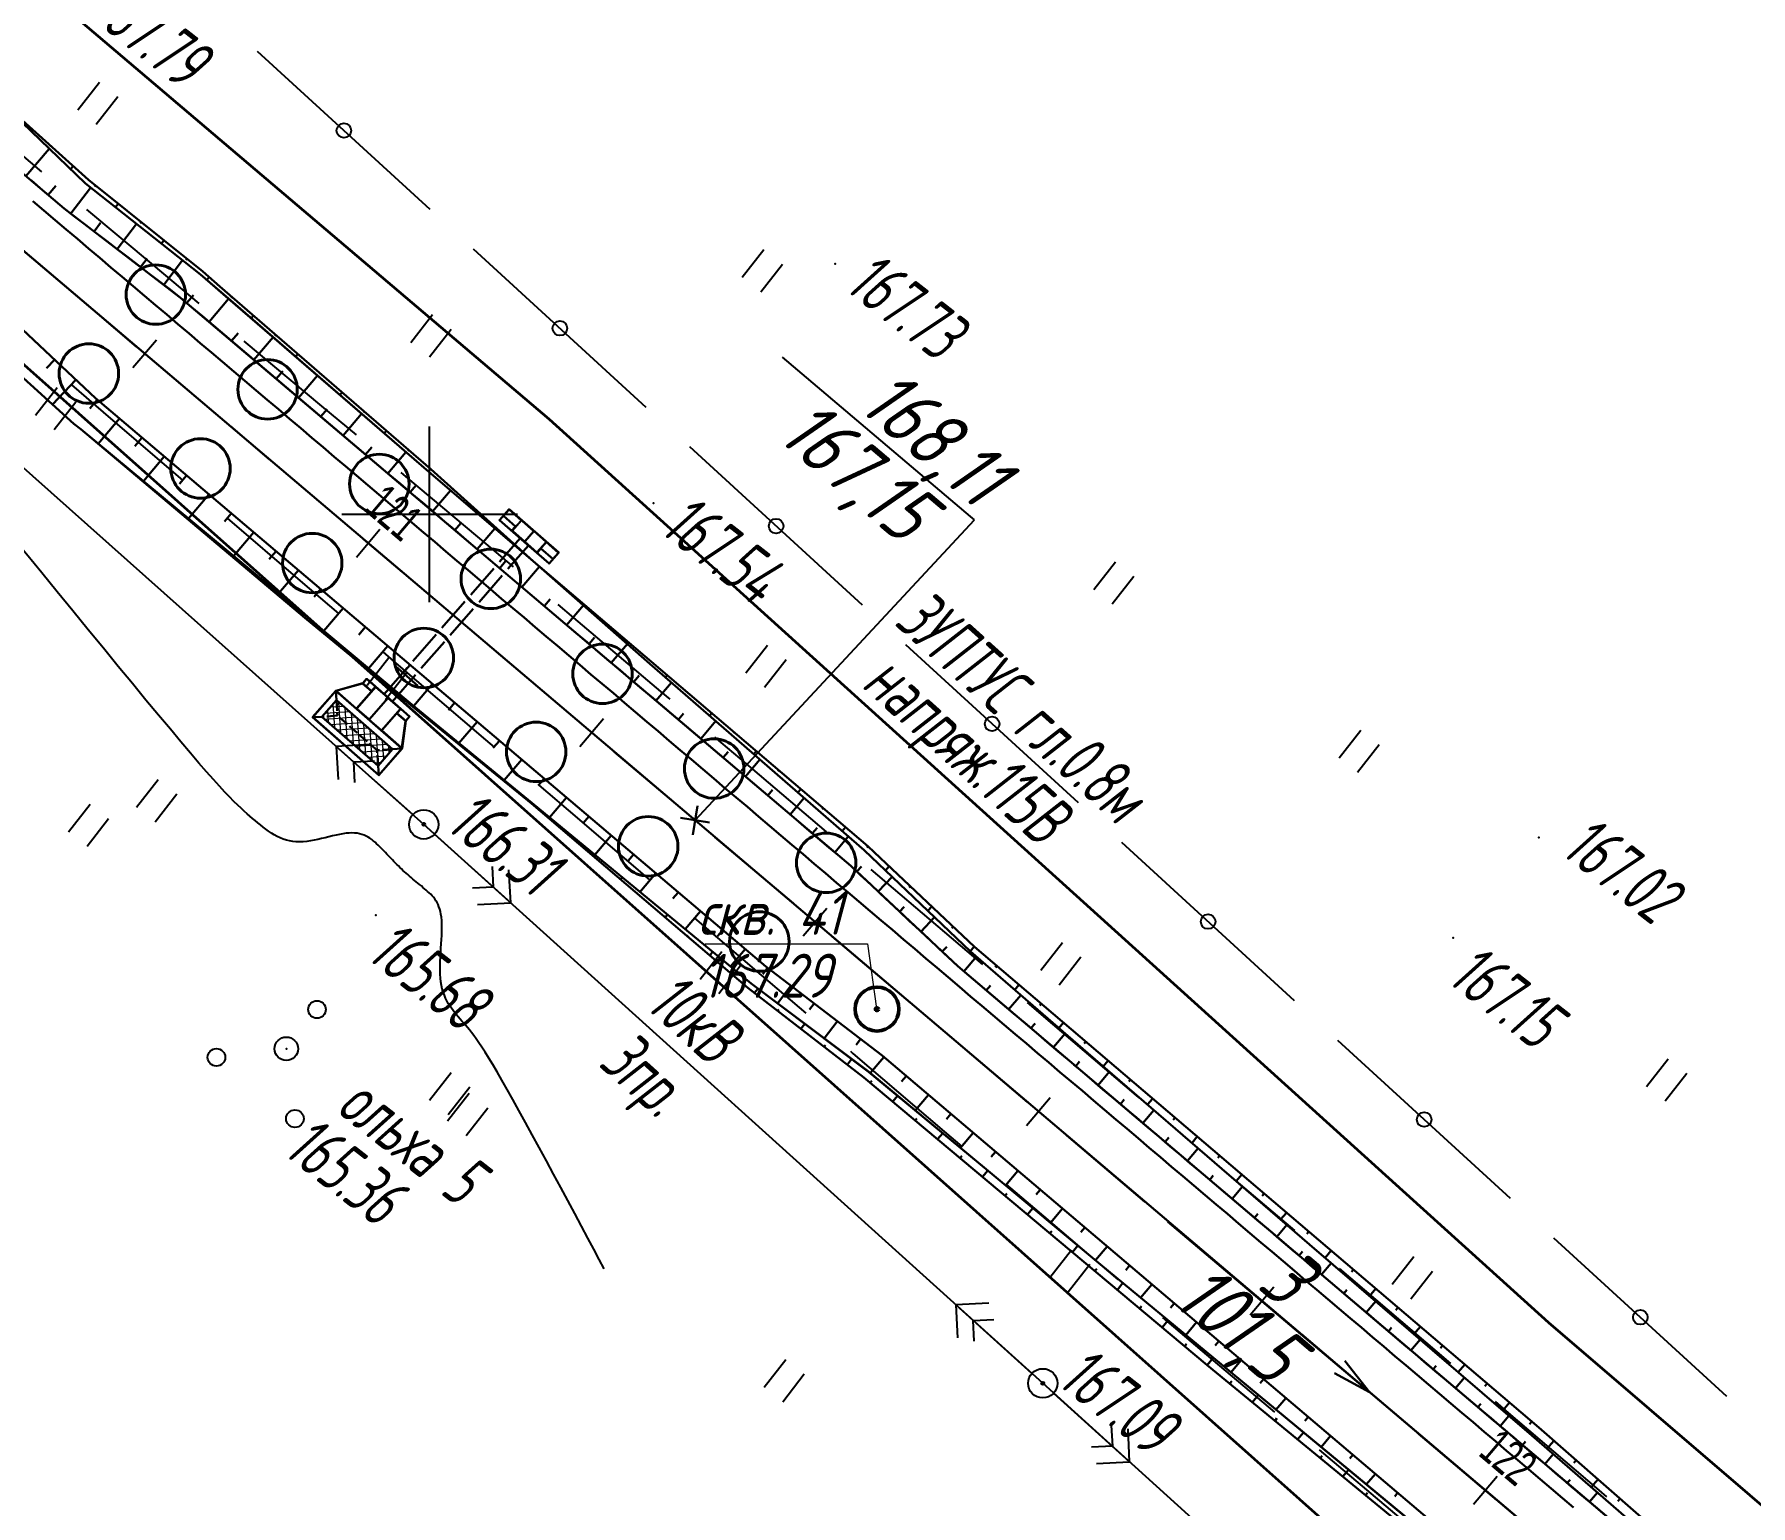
# Model space of a CAD drawing. Header units: millimetres. Extents: x -1799 to 6962, y -1020 to 4121.
# Drawn here: x 6567.4 to 6684.6, y -189 to -88.6 of the extents above; entities that cross this region are included whole.
import ezdxf
from ezdxf import colors
from ezdxf.entities.mleader import LeaderData, LeaderLine
from ezdxf.math import Vec2, Vec3

# ---------------------------------------------------------------- set-up
doc = ezdxf.new("R2010")
doc.units = ezdxf.units.MM
for name, pattern in [('ACAD_ISO02W100', [15, 12, -3]), ('CONTI', [0]), ('DASHED', [0.75, 0.5, -0.25]), ('STROT', [1.7, 0.5, -1.2])]:
    doc.linetypes.add(name, pattern=pattern)
for name, color, linetype, lineweight in [('10', 1, 'Continuous', 35), ('геология', 7, 'Continuous', 20), ('КОПИЯ_ОСЬ_13_ОТКОСЫ', 7, 'Continuous', 30), ('КОПИЯ_ОСЬ_ГРАНИЦЫ_ПОЛОС', 7, 'Continuous', 30), ('Огражд-перила', 1, 'ограждение2', 40), ('ОСЬ_ВЕРХ_ПОКРЫТИЯ_ГРАНИЦЫ_ПОЛОС', 7, 'Continuous', 30), ('ОСЬ_ВЕРХ_ПОКРЫТИЯ_ОСЬ', 1, 'Continuous', 30), ('Отметки', 5, 'Continuous', 30), ('Трубы мет.', 7, 'ACAD_ISO02W100', 30), ('Уклоны ПЧ', 5, 'Continuous', 30)]:
    doc.layers.add(name, color=color, linetype=linetype, lineweight=lineweight)
for name, color, linetype in [('GOR_BDEFAULT', 212, 'CONTI'), ('NAD_MDEFAULT', 7, 'CONTI'), ('PI_OTDEFAULT', 172, 'CONTI'), ('PI_TTDEFAULT', 5, 'CONTI'), ('PLN_O', 7, 'CONTI'), ('SETKR', 2, 'CONTI'), ('SIT_LDEFAULT', 7, 'CONTI'), ('USLZNDEFAULT', 7, 'CONTI'), ('ZAPSKDEFAULT', 7, 'CONTI'), ('КОПИЯ_ОСЬ_ТАНГЕНСЫ', 1, 'Continuous'), ('ОСЬ_ВЕРХ_ПОКРЫТИЯ_ПИКЕТЫ', 1, 'Continuous'), ('ОСЬ_ВЕРХ_ПОКРЫТИЯ_ТАНГЕНСЫ', 1, 'Continuous'), ('разметка', 7, 'Continuous')]:
    doc.layers.add(name, color=color, linetype=linetype)
doc.styles.add('eskd', font='spds.shx', dxfattribs={"width": 1.2, "oblique": 15})
doc.styles.get("Standard").update_dxf_attribs({"font": 'arial.ttf'})
doc.styles.add('ГОСТ', font='', dxfattribs={"oblique": 15, "height": 4})
doc.styles.get('ГОСТ').set_extended_font_data('GOST type A')
doc.linetypes.add('ограждение2', pattern='A,0.25,-0.1,[132,ltypeshp.shx,S=0.1,R=0,X=-0.1,Y=0],-0.1,1', length=1.45)

# ---------------------------------------------------------------- blocks, each defined once
blk = doc.blocks.new('BL_333')
at = {"color": 0}
for p, q in [((0, -6), (0, 6)), ((-6, 0), (6, 0))]:
    blk.add_line(p, q, dxfattribs=at)
blk = doc.blocks.new('BL_2011')
at = {"color": 0}
for p, q in [((0, 0), (0, 2.4)), ((1.6, 0), (1.6, 2.4))]:
    blk.add_line(p, q, dxfattribs=at)
blk = doc.blocks.new('BL_26')
at = {"color": 0}
for radius in [1, 0.1]:
    blk.add_circle((0, 0), radius, dxfattribs=at)
blk = doc.blocks.new('BL_172')
at = {"color": 0}
for centre, radius in [((0, 3.4), 0.6), ((0, 0), 0.8), ((-3.4, -3.4), 0.6), ((3.4, -3.4), 0.6)]:
    blk.add_circle(centre, radius, dxfattribs=at)
blk = doc.blocks.new('7')
at = {"layer": 'Огражд-перила', "linetype": 'Continuous'}
blk.add_circle((0, 0), 2.03, dxfattribs=at)
blk = doc.blocks.new('A$C25637593')
at = {"layer": 'Трубы мет.', "linetype": 'Continuous', "lineweight": 0}
h = blk.add_hatch(dxfattribs=at)
h.set_pattern_fill('ANSI37', color=256, scale=64, angle=180, style=0)
h.set_pattern_definition([(225, (2253.2026, 3680.535), (5.656854, -5.656854), []), (315, (2253.2026, 3680.535), (5.656854, 5.656854), [])])
h.paths.add_polyline_path([(49, 51), (79, 51), (79, -51), (49, -51)])
at = {"layer": 'Трубы мет.', "linetype": 'Continuous'}
for points in [[(8, -39), (8, -39), (40, -60), (40, -60), (40, 60), (8, 39), (8, 39)], [(40, 60), (49, 51)], [(88, 60), (79, 51)], [(0, 39), (0, 23), (0, 0), (0, -23), (0, -39)], [(0, 23), (8, 23), (8, 39), (0, 39)], [(0, -23), (8, -23), (8, -39), (0, -39)], [(40, -60), (49, -51)], [(79, -51), (88, -60)]]:
    blk.add_lwpolyline(points, dxfattribs=at)
at = {"layer": 'Трубы мет.', "linetype": 'Continuous', "lineweight": 0}
for points in [[(39, 23), (39, 58.1), (9, 38.5), (9, 23)], [(9, -23), (9, -38.5), (39, -58.1), (39, -23)]]:
    blk.add_lwpolyline(points, close=True, dxfattribs=at)
at = {"layer": 'Трубы мет.', "linetype": 'Continuous'}
for points in [[(40, 60), (88, 60), (88, -60), (40, -60)], [(49, 51), (79, 51), (79, -51), (49, -51)]]:
    blk.add_lwpolyline(points, close=True, dxfattribs=at)
at = {"layer": 'Трубы мет.', "ltscale": 1.2}
for points in [[(49, 51), (64, 36)], [(79, 51), (64, 36)], [(64, 36), (64, -36)], [(49, -51), (64, -36)], [(64, -36), (79, -51)]]:
    blk.add_lwpolyline(points, dxfattribs=at)
at = {"layer": 'Трубы мет.', "linetype": 'Continuous', "lineweight": 0}
for points in [[(1, 22), (39, 22)], [(1, 22), (1, 0.5)], [(1, 0.5), (39, 0.5)], [(39, 0.5), (39, 22)], [(1, -0.5), (39, -0.5)], [(1, -0.5), (1, -22)], [(1, -22), (39, -22)], [(39, -22), (39, -0.5)]]:
    blk.add_lwpolyline(points, dxfattribs=at)
blk = doc.blocks.new('A$C76A07AE2')
at = {"layer": 'Трубы мет.', "linetype": 'Continuous', "lineweight": 0}
for p, q in [((-18.9, 44.2), (-8, 44.2)), ((-18.9, 44.2), (-18.9, 23)), ((-4, 45), (-1.3, 45)), ((-18.9, 23), (0, 23)), ((-18.9, 22.1), (-0.9, 22.1)), ((-18.9, 22.1), (-18.9, 21.8)), ((-18.9, 21.8), (-18.9, 0.5)), ((-0.9, 22.1), (-0.9, 0.5)), ((-18.9, -0.5), (-18.9, -20.5)), ((-18.9, -20.5), (-18.9, -22)), ((-18.9, -22), (-0.9, -22)), ((-18.9, -23), (0, -23)), ((-18.9, -23), (-18.9, -44.1)), ((-0.9, -0.5), (-0.9, -20.5)), ((-0.9, -20.5), (-0.9, -22)), ((-18.9, -44.1), (-8, -44.1))]:
    blk.add_line(p, q, dxfattribs=at)
at = {"layer": 'Трубы мет.', "linetype": 'Continuous'}
blk.add_lwpolyline([(-20, -45), (0, -45), (0, 45), (-20, 45)], close=True, dxfattribs=at)
for points in [[(-8, 45), (-8, 23), (0, 23)], [(-8, -45), (-8, -23), (0, -23)]]:
    blk.add_lwpolyline(points, dxfattribs=at)
at = {"layer": 'Трубы мет.', "linetype": 'Continuous', "lineweight": 0}
for points in [[(-18.9, 0.5), (-0.9, 0.5)], [(-18.9, -0.5), (-0.9, -0.5)]]:
    blk.add_lwpolyline(points, dxfattribs=at)
blk = doc.blocks.new('*U56')
at = {"layer": 'КОПИЯ_ОСЬ_13_ОТКОСЫ'}
for points in [[(0, 0), (6.79, -6.52), (14.64, -12.73), (16.54, -14.36), (30.23, -26.2), (37.37, -32.31)], [(0, 0), (7, -6.28), (14.81, -12.54), (15.98, -13.55), (30.37, -26.03), (37.37, -32.31)], [(2.98, -2.67), (2.89, -2.77)], [(4.46, -4.01), (4.43, -4.04)], [(5.95, -5.35), (5.77, -5.54)], [(7.46, -6.66), (7.41, -6.73)], [(9.02, -7.91), (8.84, -8.14)], [(10.58, -9.16), (10.52, -9.23)], [(12.15, -10.41), (11.98, -10.62)], [(13.71, -11.66), (13.65, -11.73)], [(15.25, -12.92), (15.09, -13.11)], [(16.76, -14.23), (16.71, -14.3)], [(18.27, -15.54), (18.12, -15.73)], [(19.79, -16.86), (19.73, -16.92)], [(21.3, -18.17), (21.14, -18.34)], [(22.81, -19.48), (22.76, -19.53)], [(24.32, -20.79), (24.17, -20.96)], [(25.83, -22.1), (25.78, -22.15)], [(27.34, -23.41), (27.19, -23.58)], [(28.85, -24.72), (28.8, -24.77)], [(30.36, -26.03), (30.22, -26.19)], [(31.85, -27.36), (31.8, -27.42)], [(33.34, -28.7), (33.26, -28.79)], [(34.83, -30.03), (34.8, -30.06)], [(36.32, -31.37), (36.3, -31.39)]]:
    blk.add_lwpolyline(points, dxfattribs=at)
blk = doc.blocks.new('*U57')
at = {"layer": 'КОПИЯ_ОСЬ_13_ОТКОСЫ'}
for points in [[(0, 0), (7.96, -7), (22.6, -19.73), (29.86, -26.64), (37.87, -33.58), (53.01, -46.64), (68.17, -59.69), (77.23, -67.56)], [(0, 0), (8.08, -6.86), (22.84, -19.45), (23.28, -19.86), (30.12, -26.32), (68.65, -59.13), (77.68, -67.03)], [(3.05, -2.59), (3.01, -2.64)], [(4.57, -3.88), (4.56, -3.9)], [(6.1, -5.18), (6.01, -5.28)], [(7.62, -6.47), (7.59, -6.51)], [(9.14, -7.77), (9.02, -7.92)], [(10.67, -9.07), (10.63, -9.12)], [(12.19, -10.36), (12.04, -10.54)], [(13.71, -11.66), (13.66, -11.72)], [(15.23, -12.96), (15.06, -13.17)], [(16.76, -14.26), (16.7, -14.33)], [(18.28, -15.55), (18.07, -15.79)], [(19.8, -16.85), (19.73, -16.93)], [(21.32, -18.15), (21.09, -18.42)], [(22.84, -19.45), (22.77, -19.54)], [(24.3, -20.82), (24.04, -21.1)], [(25.75, -22.19), (25.66, -22.28)], [(27.21, -23.57), (26.93, -23.86)], [(28.66, -24.94), (28.57, -25.04)], [(30.11, -26.31), (29.83, -26.61)], [(31.64, -27.61), (31.55, -27.72)], [(33.16, -28.91), (32.87, -29.25)], [(34.68, -30.2), (34.58, -30.32)], [(36.2, -31.5), (35.89, -31.86)], [(37.73, -32.8), (37.62, -32.92)], [(39.25, -34.09), (38.92, -34.48)], [(40.77, -35.39), (40.66, -35.52)], [(42.29, -36.69), (41.95, -37.09)], [(43.82, -37.98), (43.7, -38.12)], [(45.34, -39.28), (44.98, -39.71)], [(46.86, -40.58), (46.74, -40.72)], [(48.38, -41.87), (48, -42.32)], [(49.91, -43.17), (49.78, -43.32)], [(51.43, -44.47), (51.03, -44.93)], [(52.95, -45.76), (52.82, -45.92)], [(54.48, -47.06), (54.06, -47.55)], [(56, -48.36), (55.86, -48.52)], [(57.52, -49.65), (57.09, -50.16)], [(59.04, -50.95), (58.9, -51.12)], [(60.57, -52.25), (60.13, -52.76)], [(62.09, -53.54), (61.94, -53.72)], [(63.61, -54.84), (63.16, -55.37)], [(65.13, -56.14), (64.98, -56.32)], [(66.66, -57.43), (66.19, -57.98)], [(68.18, -58.73), (68.02, -58.91)], [(69.69, -60.04), (69.21, -60.59)], [(71.2, -61.36), (71.04, -61.54)], [(72.7, -62.67), (72.23, -63.21)], [(74.21, -63.99), (74.05, -64.17)]]:
    blk.add_lwpolyline(points, dxfattribs=at)
blk = doc.blocks.new('*U60')
at = {"layer": 'КОПИЯ_ОСЬ_13_ОТКОСЫ'}
for points in [[(0, 0), (15.39, -12.77), (22.6, -18.8), (30.8, -25.52), (45.78, -37.86), (53.79, -43.87), (61.95, -50.64), (69.64, -57.04), (77.34, -63.42), (92.75, -76.16)], [(0, 0), (15.3, -12.88), (22.55, -18.86), (30.77, -25.56), (45.54, -38.14), (46.76, -39.08), (53.46, -44.26), (76.92, -63.9), (101.65, -84.23)], [(3.06, -2.58), (3.08, -2.55)], [(4.59, -3.87), (4.6, -3.86)], [(6.12, -5.15), (6.16, -5.11)], [(7.65, -6.44), (7.66, -6.43)], [(9.18, -7.73), (9.23, -7.66)], [(10.71, -9.02), (10.73, -9)], [(12.24, -10.31), (12.31, -10.22)], [(13.77, -11.6), (13.79, -11.57)], [(15.3, -12.88), (15.39, -12.77)], [(16.84, -14.16), (16.87, -14.12)], [(18.38, -15.43), (18.46, -15.34)], [(19.93, -16.7), (19.95, -16.67)], [(21.47, -17.97), (21.53, -17.9)], [(23.02, -19.24), (23.04, -19.22)], [(24.57, -20.5), (24.61, -20.45)], [(26.12, -21.77), (26.13, -21.75)], [(27.67, -23.03), (27.71, -22.99)], [(29.22, -24.29), (29.23, -24.28)], [(30.77, -25.56), (30.8, -25.52)], [(32.29, -26.86), (32.3, -26.84)], [(33.81, -28.15), (33.89, -28.06)], [(35.34, -29.45), (35.36, -29.42)], [(36.86, -30.75), (36.98, -30.61)], [(38.38, -32.04), (38.42, -32)], [(39.9, -33.34), (40.06, -33.15)], [(41.43, -34.64), (41.48, -34.57)], [(42.95, -35.93), (43.15, -35.7)], [(44.47, -37.23), (44.54, -37.15)], [(46.01, -38.5), (46.24, -38.21)], [(47.6, -39.73), (47.67, -39.63)], [(49.18, -40.95), (49.44, -40.61)], [(50.76, -42.17), (50.85, -42.06)], [(52.35, -43.39), (52.64, -43.01)], [(53.91, -44.63), (54.02, -44.51)], [(55.45, -45.92), (55.78, -45.52)], [(56.98, -47.2), (57.09, -47.07)], [(58.51, -48.49), (58.86, -48.07)], [(60.05, -49.77), (60.16, -49.63)], [(61.58, -51.05), (61.94, -50.63)], [(63.11, -52.34), (63.23, -52.2)], [(64.65, -53.62), (65.01, -53.19)], [(66.18, -54.91), (66.3, -54.76)], [(67.71, -56.19), (68.09, -55.75)], [(69.25, -57.47), (69.37, -57.33)], [(70.78, -58.76), (71.16, -58.3)], [(72.31, -60.04), (72.44, -59.89)], [(73.85, -61.33), (74.24, -60.85)], [(75.38, -62.61), (75.51, -62.45)], [(76.91, -63.9), (77.32, -63.41)], [(78.46, -65.17), (78.59, -65)], [(80, -66.44), (80.4, -65.95)], [(81.55, -67.71), (81.68, -67.54)], [(83.09, -68.98), (83.48, -68.5)], [(84.64, -70.25), (84.77, -70.09)], [(86.18, -71.52), (86.57, -71.05)], [(87.73, -72.79), (87.86, -72.63)]]:
    blk.add_lwpolyline(points, dxfattribs=at)
blk = doc.blocks.new('_None')
blk = doc.blocks.new('Крест')
at = {"layer": 'Отметки'}
for points in [[(-1, 0), (1, 0)], [(0, 1), (0, -1)]]:
    blk.add_lwpolyline(points, dxfattribs=at)
blk = doc.blocks.new('Стрелка')
at = {"layer": 'Уклоны ПЧ', "ltscale": 2}
for points in [[(-0.02, -0.05), (-0.02, 17.97)], [(-0.02, -0.05), (-0.58, 2.62)], [(-0.02, -0.05), (0.53, 2.62)]]:
    blk.add_lwpolyline(points, dxfattribs=at)

msp = doc.modelspace()

# ---------------------------------------------------------------- linework, layer by layer
at = {"layer": '10'}
for points in [[(6793.35, -384.84), (6770.37, -319.07), (6764.77, -303.04), (6757.12, -284.91), (6740.02, -244.43), (6734.48, -237.3), (6720.36, -219.1), (6715.48, -214.91), (6691.38, -194.23), (6670.76, -176.53), (6602.52, -114.87), (6488.07, -17.7), (6445.51, 26.02), (6390.83, 91.9), (6326.94, 163.71), (6272.93, 214.1), (6270.11, 207.68), (6248, 222.4), (6234.43, 228.78), (6235.36, 230.3), (6147.93, 271.03)], [(6198.35, 229.81), (6243.16, 208.23), (6255.13, 195.99), (6255.13, 195.99), (6309.2, 140.67), (6342.21, 105.96), (6373.72, 73.18), (6408.06, 37.26), (6403.84, 29.49), (6423.25, 6.01), (6467.58, -39.55), (6556.81, -116.04), (6563.36, -108.24), (6618.87, -157.59), (6676.04, -208.42), (6688.22, -220.56), (6691.48, -224.46), (6687.19, -229.45), (6727.12, -269.92), (6727.12, -269.92), (6741.72, -309.71), (6748.6, -301.15), (6752.28, -311.33), (6772.9, -369.57)], [(6272.93, 214.1), (6326.94, 163.71), (6390.83, 91.9), (6445.51, 26.02), (6488.07, -17.7), (6602.52, -114.87), (6670.76, -176.53), (6691.38, -194.23), (6715.48, -214.91), (6720.36, -219.1), (6734.48, -237.3), (6740.02, -244.43), (6757.12, -284.91), (6764.77, -303.04), (6770.37, -319.07), (6793.35, -384.84), (6802.17, -388.78), (6818.27, -433.08), (6818.27, -433.08), (6854.48, -549.11), (6853.3, -551.03), (6857.05, -557.06), (6863, -576.5), (6882.06, -646.69)]]:
    msp.add_lwpolyline(points, dxfattribs=at)
at = {"layer": 'GOR_BDEFAULT', "color": 212, "elevation": 166, "flags": 128}
msp.add_lwpolyline([(6606.27, -172.87), (6605.93, -172.24), (6605.56, -171.53), (6605.15, -170.77), (6604.72, -169.96), (6604.26, -169.1), (6603.79, -168.22), (6603.31, -167.32), (6602.82, -166.41), (6602.33, -165.5), (6601.84, -164.6), (6601.36, -163.72), (6600.9, -162.88), (6600.45, -162.07), (6600.03, -161.31), (6599.64, -160.62), (6599.28, -159.99), (6598.96, -159.43), (6598.66, -158.93), (6598.39, -158.48), (6598.14, -158.09), (6597.92, -157.74), (6597.72, -157.44), (6597.54, -157.17), (6597.37, -156.94), (6597.21, -156.74), (6597.07, -156.55), (6596.93, -156.39), (6596.81, -156.24), (6596.68, -156.1), (6596.56, -155.96), (6596.43, -155.82), (6596.31, -155.68), (6596.19, -155.54), (6596.07, -155.39), (6595.95, -155.24), (6595.84, -155.08), (6595.73, -154.92), (6595.63, -154.75), (6595.53, -154.58), (6595.44, -154.39), (6595.36, -154.19), (6595.28, -153.99), (6595.22, -153.77), (6595.17, -153.54), (6595.13, -153.29), (6595.1, -153.03), (6595.08, -152.76), (6595.08, -152.48), (6595.08, -152.19), (6595.08, -151.89), (6595.09, -151.59), (6595.11, -151.29), (6595.13, -150.99), (6595.14, -150.69), (6595.16, -150.4), (6595.18, -150.12), (6595.19, -149.84), (6595.19, -149.58), (6595.19, -149.32), (6595.18, -149.09), (6595.16, -148.87), (6595.13, -148.67), (6595.09, -148.48), (6595.04, -148.31), (6594.99, -148.15), (6594.93, -148), (6594.86, -147.87), (6594.78, -147.74), (6594.7, -147.62), (6594.61, -147.51), (6594.52, -147.41), (6594.43, -147.3), (6594.33, -147.21), (6594.22, -147.11), (6594.12, -147.02), (6594.01, -146.92), (6593.9, -146.83), (6593.79, -146.73), (6593.67, -146.64), (6593.56, -146.54), (6593.44, -146.45), (6593.33, -146.35), (6593.21, -146.26), (6593.1, -146.16), (6592.98, -146.06), (6592.87, -145.96), (6592.75, -145.87), (6592.64, -145.77), (6592.53, -145.67), (6592.43, -145.57), (6592.32, -145.47), (6592.22, -145.37), (6592.12, -145.27), (6592.02, -145.17), (6591.92, -145.07), (6591.82, -144.96), (6591.72, -144.86), (6591.63, -144.76), (6591.53, -144.66), (6591.43, -144.56), (6591.34, -144.45), (6591.24, -144.35), (6591.14, -144.25), (6591.04, -144.15), (6590.94, -144.05), (6590.84, -143.95), (6590.73, -143.85), (6590.63, -143.75), (6590.51, -143.66), (6590.4, -143.57), (6590.28, -143.48), (6590.15, -143.4), (6590.02, -143.33), (6589.88, -143.27), (6589.73, -143.22), (6589.57, -143.17), (6589.41, -143.14), (6589.23, -143.12), (6589.05, -143.11), (6588.85, -143.12), (6588.65, -143.13), (6588.43, -143.17), (6588.2, -143.21), (6587.97, -143.26), (6587.73, -143.32), (6587.48, -143.38), (6587.23, -143.44), (6586.98, -143.5), (6586.73, -143.56), (6586.47, -143.61), (6586.22, -143.66), (6585.97, -143.7), (6585.72, -143.72), (6585.47, -143.73), (6585.24, -143.73), (6585.01, -143.7), (6584.78, -143.66), (6584.57, -143.6), (6584.35, -143.53), (6584.15, -143.45), (6583.94, -143.35), (6583.75, -143.24), (6583.55, -143.12), (6583.36, -143), (6583.17, -142.86), (6582.99, -142.72), (6582.8, -142.57), (6582.62, -142.43), (6582.44, -142.27), (6582.26, -142.12), (6582.08, -141.96), (6581.89, -141.8), (6581.69, -141.63), (6581.48, -141.43), (6581.25, -141.21), (6580.99, -140.96), (6580.7, -140.66), (6580.37, -140.32), (6580, -139.92), (6579.59, -139.46), (6579.12, -138.94), (6578.6, -138.34), (6578.02, -137.66), (6577.37, -136.9), (6576.65, -136.04), (6575.85, -135.08), (6574.98, -134.04), (6574.06, -132.92), (6573.09, -131.74), (6572.09, -130.51), (6571.05, -129.24), (6569.99, -127.96), (6568.93, -126.66), (6567.87, -125.36), (6566.82, -124.09), (6565.79, -122.84), (6564.79, -121.63), (6563.83, -120.48), (6562.93, -119.4), (6562.08, -118.4), (6561.3, -117.49), (6560.58, -116.67), (6559.93, -115.94), (6559.34, -115.28), (6558.8, -114.69), (6558.31, -114.16), (6557.87, -113.7), (6557.47, -113.29), (6557.12, -112.93), (6556.79, -112.61), (6556.5, -112.32), (6556.24, -112.07), (6556.01, -111.84), (6555.79, -111.63), (6555.59, -111.44), (6555.41, -111.25), (6555.23, -111.07), (6555.07, -110.89), (6554.92, -110.73), (6554.77, -110.56), (6554.63, -110.4), (6554.49, -110.24), (6554.36, -110.08), (6554.22, -109.93), (6554.09, -109.77), (6553.95, -109.62), (6553.81, -109.46), (6553.67, -109.3), (6553.52, -109.14), (6553.36, -108.98), (6553.19, -108.81), (6553.01, -108.63), (6552.83, -108.46), (6552.63, -108.27), (6552.43, -108.09), (6552.23, -107.9), (6552.01, -107.7), (6551.8, -107.5), (6551.57, -107.3), (6551.35, -107.09), (6551.12, -106.88), (6550.89, -106.66), (6550.66, -106.44), (6550.42, -106.22), (6550.19, -105.99), (6549.95, -105.75), (6549.71, -105.52), (6549.48, -105.28), (6549.24, -105.04), (6549, -104.8), (6548.76, -104.56), (6548.52, -104.32), (6548.28, -104.09), (6548.04, -103.86), (6547.79, -103.63), (6547.54, -103.41), (6547.29, -103.2), (6547.03, -102.99), (6546.78, -102.8), (6546.52, -102.61), (6546.25, -102.44), (6545.98, -102.27), (6545.71, -102.11), (6545.44, -101.96), (6545.16, -101.82), (6544.88, -101.69), (6544.6, -101.56), (6544.32, -101.43), (6544.03, -101.3), (6543.75, -101.18), (6543.46, -101.06), (6543.18, -100.94), (6542.89, -100.82), (6542.6, -100.69), (6542.31, -100.57), (6542.03, -100.43), (6541.74, -100.3), (6541.46, -100.16), (6541.17, -100.02), (6540.89, -99.89), (6540.61, -99.75), (6540.34, -99.61), (6540.06, -99.47), (6539.79, -99.33), (6539.53, -99.2), (6539.26, -99.07), (6539, -98.95), (6538.75, -98.83), (6538.5, -98.72), (6538.26, -98.61), (6538.02, -98.51), (6537.79, -98.42), (6537.56, -98.34), (6537.33, -98.25), (6537.11, -98.17), (6536.88, -98.1), (6536.65, -98.02), (6536.43, -97.94), (6536.2, -97.86), (6535.96, -97.78), (6535.72, -97.7), (6535.48, -97.61), (6535.23, -97.51), (6534.97, -97.41), (6534.7, -97.3), (6534.42, -97.17), (6534.12, -97.03), (6533.78, -96.87), (6533.41, -96.68), (6532.98, -96.46), (6532.5, -96.2), (6531.93, -95.89), (6531.29, -95.52), (6530.55, -95.1), (6529.71, -94.61), (6528.75, -94.05), (6527.66, -93.41), (6526.44, -92.69), (6525.08, -91.88), (6523.56, -90.97)], dxfattribs=at)
at = {"layer": 'PI_TTDEFAULT', "color": 5}
for p in [(6622.05, -104.27, 167.73), (6609.65, -120.61, 167.54), (6593.95, -142.53, 166.31), (6670.1, -143.43, 167.02), (6590.68, -148.73, 165.68), (6664.23, -150.28, 167.15), (6584.57, -157.85, 165.36), (6636.22, -180.69, 167.09)]:
    msp.add_point(p, dxfattribs=at)
at = {"layer": 'SIT_LDEFAULT', "color": 7}
for p, q in [((6594.4, -100.56), (6582.6, -89.76)), ((6567.88, -97.97), (6564.03, -94.73)), ((6575.51, -104.36), (6570.95, -100.54)), ((6593.95, -142.53), (6547.64, -101.28)), ((6609.15, -114.06), (6597.35, -103.26)), ((6578.61, -106.96), (6575.51, -104.36)), ((6587, -113.97), (6581.68, -109.53)), ((6569.91, -112.53), (6572.57, -114.81)), ((6572.57, -114.81), (6577.49, -119.03)), ((6589.35, -115.94), (6587, -113.97)), ((6623.91, -127.56), (6612.11, -116.76)), ((6592.74, -118.78), (6592.42, -118.51)), ((6598.48, -123.6), (6592.74, -118.78)), ((6580.53, -121.63), (6585.52, -125.91)), ((6600.07, -124.94), (6598.48, -123.6)), ((6585.52, -125.91), (6588.13, -128.14)), ((6604.21, -128.43), (6603.13, -127.52)), ((6610.14, -133.45), (6604.21, -128.43)), ((6591.16, -130.75), (6591.89, -131.38)), ((6638.66, -141.07), (6626.86, -130.27)), ((6591.89, -131.38), (6598.17, -136.75)), ((6610.77, -133.98), (6610.14, -133.45)), ((6590.24, -137.08), (6587.98, -137.21)), ((6598.17, -136.75), (6598.76, -137.25)), ((6616.42, -138.77), (6613.82, -136.57)), ((6593.2, -141.86), (6587.98, -137.21)), ((6587.98, -137.21), (6588.11, -139.47)), ((6589.17, -138.27), (6590.58, -138.19)), ((6589.25, -139.68), (6589.17, -138.27)), ((6621.45, -143.03), (6616.42, -138.77)), ((6601.8, -139.85), (6604.42, -142.08)), ((6636.22, -180.69), (6593.95, -142.53)), ((6604.42, -142.08), (6609.4, -146.34)), ((6594.69, -143.2), (6599.89, -147.89)), ((6653.41, -154.57), (6641.61, -143.77)), ((6598.63, -145.41), (6598.7, -146.82)), ((6599.89, -147.89), (6599.77, -145.63)), ((6629.54, -149.9), (6624.5, -145.62)), ((6598.7, -146.82), (6597.29, -146.89)), ((6597.63, -148.01), (6599.89, -147.89)), ((6612.44, -148.94), (6616.99, -152.82)), ((6632.12, -152.1), (6629.54, -149.9)), ((6616.99, -152.82), (6620.05, -155.43)), ((6636.14, -155.52), (6635.17, -154.69)), ((6642.61, -161.04), (6636.14, -155.52)), ((6623.09, -158.02), (6623.26, -158.17)), ((6623.26, -158.17), (6629.49, -163.49)), ((6668.16, -168.08), (6656.36, -157.28)), ((6642.78, -161.18), (6642.61, -161.04)), ((6629.49, -163.49), (6630.69, -164.52)), ((6648.84, -166.36), (6645.82, -163.78)), ((6653.43, -170.26), (6648.84, -166.36)), ((6633.73, -167.12), (6635.65, -168.76)), ((6635.65, -168.75), (6641.35, -173.61)), ((6682.92, -181.58), (6671.12, -170.78)), ((6661.44, -177.09), (6656.47, -172.86)), ((6632.54, -175.21), (6630.28, -175.33)), ((6635.48, -180.02), (6630.28, -175.33)), ((6630.28, -175.33), (6630.4, -177.59)), ((6631.47, -176.4), (6632.88, -176.33)), ((6631.54, -177.81), (6631.47, -176.4)), ((6644.4, -176.2), (6647.85, -179.13)), ((6664.09, -179.34), (6661.44, -177.08)), ((6647.85, -179.13), (6652.03, -182.66)), ((6677.51, -218.03), (6636.22, -180.69)), ((6636.96, -181.36), (6642.15, -186.06)), ((6667.87, -182.56), (6667.13, -181.93)), ((6674.21, -187.98), (6667.87, -182.58)), ((6640.9, -183.57), (6640.97, -184.98)), ((6642.15, -186.06), (6642.04, -183.8)), ((6640.97, -184.98), (6639.55, -185.05)), ((6639.89, -186.17), (6642.15, -186.06)), ((6655.08, -185.24), (6660.52, -189.82)), ((6674.73, -188.43), (6674.21, -187.98))]:
    msp.add_line(p, q, dxfattribs=at)
for centre in [(6588.5, -95.16), (6603.25, -108.66), (6618.01, -122.16), (6632.76, -135.67), (6647.51, -149.17), (6662.26, -162.68), (6677.02, -176.18)]:
    msp.add_circle(centre, 0.5, dxfattribs=at)
at = {"layer": 'геология', "color": 1, "linetype": 'Continuous'}
for p, q in [((6613.16, -150.68), (6624.25, -150.68)), ((6624.25, -150.68), (6624.87, -155.09))]:
    msp.add_line(p, q, dxfattribs=at)
at = {"layer": 'геология', "color": 1, "linetype": 'Continuous', "lineweight": 50}
for radius in [1.5, 0.103]:
    msp.add_circle((6624.9, -155.14), radius, dxfattribs=at)
at = {"layer": 'КОПИЯ_ОСЬ_13_ОТКОСЫ'}
for points in [[(6546.98, -81.47), (6569.4, -100.48), (6577.35, -106.57), (6623.12, -145.37), (6630.42, -152.22), (6690.38, -203.06)], [(6564.06, -92.25), (6570.85, -98.78), (6578.7, -104.98), (6580.6, -106.62), (6594.29, -118.45), (6601.43, -124.57), (6609.39, -131.56), (6624.03, -144.3), (6631.28, -151.21), (6639.3, -158.14), (6654.44, -171.21), (6669.6, -184.25), (6678.66, -192.13)], [(6566.79, -98.27), (6568.37, -96.4)], [(6568.31, -99.56), (6568.84, -98.94)], [(6569.86, -100.83), (6571.21, -99.06)], [(6571.44, -102.05), (6571.89, -101.46)], [(6573.03, -103.26), (6574.35, -101.54)], [(6574.62, -104.48), (6575.06, -103.9)], [(6576.21, -105.69), (6577.49, -104.02)], [(6564.23, -106.59), (6571.53, -113.43), (6617.3, -152.24), (6625.25, -158.32), (6680.63, -205.27)], [(6577.78, -106.93), (6578.23, -106.4)], [(6579.3, -108.22), (6580.63, -106.65)], [(6562.63, -108.47), (6570.06, -115.18), (6570.53, -115.54), (6585.92, -128.32), (6593.13, -134.35), (6601.33, -141.07), (6616.31, -153.4), (6624.32, -159.42), (6632.48, -166.18), (6640.17, -172.58), (6647.87, -178.96), (6663.28, -191.71)], [(6580.83, -109.52), (6581.27, -108.99)], [(6582.36, -110.81), (6583.66, -109.27)], [(6568.73, -110.81), (6568.19, -111.39)], [(6570.19, -112.18), (6568.61, -113.87)], [(6583.88, -112.1), (6584.32, -111.59)], [(6585.41, -113.4), (6586.69, -111.89)], [(6571.66, -113.54), (6571.16, -114.13)], [(6573.18, -114.83), (6571.73, -116.54)], [(6586.93, -114.69), (6587.36, -114.19)], [(6588.46, -115.98), (6589.71, -114.5)], [(6574.71, -116.13), (6574.23, -116.7)], [(6589.98, -117.28), (6590.4, -116.78)], [(6591.51, -118.57), (6592.74, -117.12)], [(6576.23, -117.42), (6574.81, -119.1)], [(6577.76, -118.71), (6577.28, -119.27)], [(6593.03, -119.86), (6593.44, -119.38)], [(6579.28, -120.01), (6577.89, -121.65)], [(6594.56, -121.16), (6595.77, -119.73)], [(6580.81, -121.3), (6580.35, -121.85)], [(6582.34, -122.59), (6580.97, -124.21)], [(6596.08, -122.45), (6596.49, -121.97)], [(6597.61, -123.74), (6598.81, -122.33)], [(6583.86, -123.89), (6583.4, -124.42)], [(6585.39, -125.18), (6584.04, -126.76)], [(6599.14, -125.04), (6599.54, -124.57)], [(6600.66, -126.33), (6601.85, -124.93)], [(6586.91, -126.47), (6586.46, -127)], [(6602.19, -127.62), (6602.58, -127.16)], [(6603.71, -128.92), (6604.85, -127.57)], [(6588.44, -127.77), (6587.12, -129.32)], [(6589.96, -129.06), (6589.52, -129.58)], [(6605.24, -130.21), (6605.62, -129.76)], [(6591.49, -130.35), (6590.19, -131.89)], [(6606.76, -131.5), (6607.86, -130.21)], [(6593.01, -131.65), (6592.58, -132.16)], [(6608.29, -132.8), (6608.65, -132.37)], [(6594.54, -132.94), (6593.26, -134.45)], [(6609.81, -134.09), (6610.87, -132.85)], [(6596.06, -134.23), (6595.64, -134.74)], [(6597.59, -135.53), (6596.35, -136.99)], [(6611.34, -135.38), (6611.69, -134.97)], [(6612.87, -136.68), (6613.89, -135.47)], [(6599.12, -136.82), (6598.7, -137.31)], [(6600.64, -138.11), (6599.45, -139.52)], [(6614.39, -137.97), (6614.73, -137.57)], [(6615.92, -139.26), (6616.91, -138.1)], [(6602.17, -139.41), (6601.77, -139.88)], [(6617.44, -140.56), (6617.77, -140.17)], [(6603.69, -140.7), (6602.54, -142.06)], [(6618.97, -141.85), (6619.92, -140.72)], [(6605.22, -141.99), (6604.83, -142.45)], [(6620.49, -143.14), (6620.81, -142.77)], [(6606.74, -143.29), (6605.63, -144.61)], [(6622.02, -144.44), (6622.94, -143.35)], [(6608.27, -144.58), (6607.9, -145.02)], [(6609.8, -145.87), (6608.71, -147.15)], [(6623.53, -145.75), (6623.85, -145.41)], [(6624.98, -147.12), (6625.93, -146.11)], [(6611.32, -147.17), (6610.96, -147.59)], [(6612.85, -148.46), (6611.8, -149.69)], [(6626.44, -148.49), (6626.76, -148.15)], [(6614.37, -149.75), (6614.02, -150.16)], [(6627.9, -149.86), (6628.83, -148.87)], [(6615.9, -151.05), (6614.89, -152.24)], [(6629.36, -151.22), (6629.67, -150.89)], [(6617.43, -152.33), (6617.11, -152.75)], [(6630.84, -152.57), (6631.7, -151.56)], [(6619.02, -153.55), (6618.1, -154.75)], [(6632.36, -153.86), (6632.65, -153.53)], [(6633.89, -155.16), (6634.72, -154.18)], [(6620.6, -154.77), (6620.3, -155.16)], [(6622.19, -155.98), (6621.3, -157.15)], [(6635.41, -156.45), (6635.69, -156.13)], [(6636.94, -157.75), (6637.75, -156.8)], [(6623.78, -157.2), (6623.48, -157.59)], [(6625.36, -158.42), (6624.43, -159.51)], [(6638.47, -159.04), (6638.73, -158.72)], [(6626.89, -159.71), (6626.58, -160.08)], [(6639.99, -160.33), (6640.77, -159.41)], [(6628.42, -161), (6627.51, -162.07)], [(6641.52, -161.63), (6641.78, -161.32)], [(6629.94, -162.3), (6629.64, -162.65)], [(6643.04, -162.92), (6643.8, -162.03)], [(6631.47, -163.59), (6630.59, -164.62)], [(6644.57, -164.21), (6644.82, -163.91)], [(6632.99, -164.88), (6632.7, -165.23)], [(6646.09, -165.51), (6646.83, -164.64)], [(6634.52, -166.18), (6633.67, -167.18)], [(6636.04, -167.47), (6635.76, -167.8)], [(6647.62, -166.8), (6647.86, -166.51)], [(6649.14, -168.09), (6649.86, -167.25)], [(6637.57, -168.76), (6636.75, -169.74)], [(6650.67, -169.39), (6650.91, -169.11)], [(6652.2, -170.68), (6652.88, -169.87)], [(6639.09, -170.06), (6638.82, -170.38)], [(6640.62, -171.35), (6639.82, -172.29)], [(6653.72, -171.97), (6653.95, -171.7)], [(6642.14, -172.64), (6641.88, -172.96)], [(6655.25, -173.27), (6655.91, -172.48)], [(6643.67, -173.94), (6642.9, -174.85)], [(6656.77, -174.56), (6656.99, -174.3)], [(6645.2, -175.23), (6644.94, -175.53)], [(6658.3, -175.85), (6658.95, -175.09)], [(6646.72, -176.52), (6645.98, -177.4)], [(6659.82, -177.15), (6660.04, -176.89)], [(6648.25, -177.82), (6648, -178.11)], [(6661.35, -178.44), (6661.98, -177.7)], [(6649.77, -179.11), (6649.06, -179.95)], [(6651.3, -180.41), (6651.06, -180.68)], [(6662.87, -179.73), (6663.08, -179.49)], [(6664.4, -181.03), (6665.01, -180.3)], [(6652.82, -181.7), (6652.14, -182.5)], [(6665.92, -182.32), (6666.13, -182.08)], [(6654.35, -182.99), (6654.12, -183.26)], [(6667.45, -183.61), (6668.04, -182.91)], [(6655.87, -184.28), (6655.23, -185.05)], [(6668.98, -184.91), (6669.17, -184.67)], [(6657.4, -185.58), (6657.18, -185.83)], [(6670.5, -186.2), (6671.07, -185.53)], [(6658.93, -186.87), (6658.31, -187.6)], [(6672.03, -187.49), (6672.22, -187.27)], [(6660.45, -188.16), (6660.25, -188.41)], [(6673.55, -188.79), (6674.09, -188.15)]]:
    msp.add_lwpolyline(points, dxfattribs=at)
at = {"layer": 'КОПИЯ_ОСЬ_ГРАНИЦЫ_ПОЛОС'}
for points in [[(6567.25, -99.97), (6568.02, -100.62), (6568.78, -101.27), (6569.54, -101.91), (6570.3, -102.56), (6571.07, -103.21), (6571.83, -103.85), (6572.59, -104.5), (6573.35, -105.14), (6574.12, -105.79), (6574.88, -106.44), (6575.64, -107.08), (6576.4, -107.73), (6577.17, -108.38), (6577.93, -109.02), (6578.69, -109.67), (6579.45, -110.32), (6580.21, -110.96), (6580.98, -111.61), (6581.74, -112.25), (6582.5, -112.9), (6583.26, -113.55), (6584.03, -114.19), (6584.79, -114.84), (6585.55, -115.49), (6586.31, -116.13), (6587.08, -116.78), (6587.84, -117.43), (6588.6, -118.07), (6589.36, -118.72), (6590.13, -119.36), (6590.89, -120.01), (6591.65, -120.66), (6592.41, -121.3), (6593.17, -121.95), (6593.94, -122.6), (6594.7, -123.24), (6595.46, -123.89), (6596.22, -124.54), (6596.99, -125.18), (6597.75, -125.83), (6598.51, -126.47), (6599.27, -127.12), (6600.04, -127.77), (6600.8, -128.41), (6601.56, -129.06), (6602.32, -129.71), (6603.09, -130.35), (6603.85, -131), (6604.61, -131.64), (6605.37, -132.29), (6606.13, -132.94), (6606.9, -133.58), (6607.66, -134.23), (6608.42, -134.88), (6609.18, -135.52), (6609.95, -136.17), (6610.71, -136.82), (6611.47, -137.46), (6612.23, -138.11), (6613, -138.75), (6613.76, -139.4), (6614.52, -140.05), (6615.28, -140.69), (6616.05, -141.34), (6616.81, -141.99), (6617.57, -142.63), (6618.33, -143.28), (6619.09, -143.93), (6619.86, -144.57), (6620.62, -145.22), (6621.38, -145.86), (6622.14, -146.51), (6622.91, -147.16), (6623.67, -147.8), (6624.43, -148.45), (6625.19, -149.1), (6625.96, -149.74), (6626.72, -150.39), (6627.48, -151.03), (6628.24, -151.68), (6629.01, -152.33), (6629.77, -152.97), (6630.53, -153.62), (6631.29, -154.27), (6632.05, -154.91), (6632.82, -155.56), (6633.58, -156.21), (6634.34, -156.85), (6635.1, -157.5), (6635.87, -158.14), (6636.63, -158.79), (6637.39, -159.44), (6638.15, -160.08), (6638.92, -160.73), (6639.68, -161.38), (6640.44, -162.02), (6641.2, -162.67), (6641.97, -163.32), (6642.73, -163.96), (6643.49, -164.61), (6644.25, -165.25), (6645.01, -165.9), (6645.78, -166.55), (6646.54, -167.19), (6647.3, -167.84), (6648.06, -168.49), (6648.83, -169.13), (6649.59, -169.78), (6650.35, -170.43), (6651.11, -171.07), (6651.88, -171.72), (6652.64, -172.36), (6653.4, -173.01), (6654.16, -173.66), (6654.93, -174.3), (6655.69, -174.95), (6656.45, -175.6), (6657.21, -176.24), (6657.97, -176.89), (6658.74, -177.53), (6659.5, -178.18), (6660.26, -178.83), (6661.02, -179.47), (6661.79, -180.12), (6662.55, -180.77), (6663.31, -181.41), (6664.07, -182.06), (6664.84, -182.71), (6665.6, -183.35), (6666.36, -184), (6667.12, -184.64), (6667.89, -185.29), (6668.65, -185.94), (6669.41, -186.58), (6670.17, -187.23), (6670.93, -187.88), (6671.7, -188.52), (6672.46, -189.17)], [(6638.35, -158.94), (6638.65, -159.19), (6639.41, -159.84), (6640.17, -160.49), (6640.94, -161.13), (6641.7, -161.78), (6642.46, -162.42), (6643.22, -163.07), (6643.98, -163.71), (6644.74, -164.36), (6645.5, -165.01), (6646.27, -165.65), (6647.03, -166.3), (6647.79, -166.94), (6648.55, -167.59), (6649.31, -168.23), (6650.07, -168.88), (6650.83, -169.52), (6651.6, -170.17), (6652.36, -170.82), (6653.12, -171.46), (6653.88, -172.11), (6654.64, -172.75), (6655.4, -173.4), (6656.17, -174.04), (6656.93, -174.69), (6657.69, -175.33), (6658.45, -175.98), (6659.21, -176.63), (6659.97, -177.27), (6660.73, -177.92), (6661.5, -178.56), (6662.26, -179.21), (6663.02, -179.85), (6663.78, -180.5), (6664.54, -181.14), (6665.3, -181.79), (6666.06, -182.44), (6666.83, -183.08), (6667.59, -183.73), (6668.35, -184.37), (6669.11, -185.02), (6669.87, -185.66), (6670.63, -186.31), (6671.39, -186.96), (6672.16, -187.6), (6672.92, -188.25), (6673.68, -188.89), (6674.44, -189.54)]]:
    msp.add_lwpolyline(points, dxfattribs=at)
at = {"layer": 'КОПИЯ_ОСЬ_ТАНГЕНСЫ'}
msp.add_line((6474.56, -25.32), (6737.14, -247.94), dxfattribs=at)
at = {"layer": 'ОСЬ_ВЕРХ_ПОКРЫТИЯ_ГРАНИЦЫ_ПОЛОС'}
for points in [[(6567.16, -98.58), (6567.91, -99.22), (6568.65, -99.85), (6569.4, -100.48), (6570.13, -101.04), (6570.85, -101.59), (6571.57, -102.14), (6572.29, -102.7), (6573.02, -103.25), (6573.74, -103.8), (6574.46, -104.36), (6575.18, -104.91), (6575.91, -105.46), (6576.63, -106.02), (6577.35, -106.57), (6578.1, -107.21), (6578.85, -107.84), (6579.6, -108.48), (6580.35, -109.11), (6581.1, -109.75), (6581.85, -110.39), (6582.61, -111.02), (6583.36, -111.66), (6584.11, -112.29), (6584.86, -112.93), (6585.61, -113.57), (6586.36, -114.2), (6587.11, -114.84), (6587.86, -115.47), (6588.61, -116.11), (6589.36, -116.75), (6590.11, -117.38), (6590.86, -118.02), (6591.61, -118.66), (6592.36, -119.29), (6593.11, -119.93), (6593.86, -120.56), (6594.61, -121.2), (6595.36, -121.84), (6596.11, -122.47), (6596.86, -123.11), (6597.61, -123.74), (6598.36, -124.38), (6599.11, -125.02), (6599.86, -125.65), (6600.61, -126.29), (6601.36, -126.92), (6602.11, -127.56), (6602.86, -128.2), (6603.61, -128.83), (6604.36, -129.47), (6605.11, -130.1), (6605.86, -130.74), (6606.61, -131.38), (6607.36, -132.01), (6608.11, -132.65), (6608.86, -133.29), (6609.61, -133.92), (6610.36, -134.56), (6611.11, -135.19), (6611.87, -135.83), (6612.62, -136.47), (6613.37, -137.1), (6614.12, -137.74), (6614.87, -138.37), (6615.62, -139.01), (6616.37, -139.65), (6617.12, -140.28), (6617.87, -140.92), (6618.62, -141.55), (6619.37, -142.19), (6620.12, -142.83), (6620.87, -143.46), (6621.62, -144.1), (6622.37, -144.73), (6623.12, -145.37), (6623.78, -145.99), (6624.45, -146.62), (6625.11, -147.24), (6625.78, -147.86), (6626.44, -148.48), (6627.1, -149.11), (6627.77, -149.73), (6628.43, -150.35), (6629.1, -150.97), (6629.76, -151.6), (6630.42, -152.22), (6631.19, -152.86), (6631.95, -153.51), (6632.71, -154.16), (6633.47, -154.8), (6634.23, -155.45), (6634.99, -156.09), (6635.76, -156.74), (6636.52, -157.39), (6637.28, -158.03), (6638.04, -158.68), (6638.8, -159.32), (6639.57, -159.97), (6640.33, -160.62), (6641.09, -161.26), (6641.85, -161.91), (6642.61, -162.55), (6643.38, -163.2), (6644.14, -163.85), (6644.9, -164.49), (6645.66, -165.14), (6646.42, -165.78), (6647.19, -166.43), (6647.95, -167.08), (6648.71, -167.72), (6649.47, -168.37), (6650.23, -169.01), (6651, -169.66), (6651.76, -170.31), (6652.52, -170.95), (6653.28, -171.6), (6654.04, -172.24), (6654.81, -172.89), (6655.57, -173.54), (6656.33, -174.18), (6657.09, -174.83), (6657.85, -175.47), (6658.62, -176.12), (6659.38, -176.77), (6660.14, -177.41), (6660.9, -178.06), (6661.66, -178.7), (6662.43, -179.35), (6663.19, -180), (6663.95, -180.64), (6664.71, -181.29), (6665.47, -181.93), (6666.23, -182.58), (6667, -183.23), (6667.76, -183.87), (6668.52, -184.52), (6669.28, -185.16), (6670.04, -185.81), (6670.81, -186.46), (6671.57, -187.1), (6672.33, -187.75), (6673.09, -188.39), (6673.85, -189.04), (6674.62, -189.69)], [(6564.23, -106.59), (6571.53, -113.43), (6617.3, -152.24), (6625.25, -158.32), (6680.63, -205.27)]]:
    msp.add_lwpolyline(points, dxfattribs=at)
at = {"layer": 'ОСЬ_ВЕРХ_ПОКРЫТИЯ_ОСЬ'}
msp.add_lwpolyline([(6510.05, -55.4), (6683.24, -202.24)], dxfattribs=at)
at = {"layer": 'ОСЬ_ВЕРХ_ПОКРЫТИЯ_ПИКЕТЫ'}
for p, q in [((6574.09, -111.34), (6575.71, -109.44)), ((6589.35, -124.28), (6590.96, -122.37)), ((6589.35, -124.28), (6590.96, -122.37)), ((6604.6, -137.21), (6606.22, -135.3)), ((6619.86, -150.14), (6621.47, -148.24)), ((6635.11, -163.08), (6636.73, -161.17)), ((6650.37, -176.01), (6651.99, -174.1)), ((6665.62, -188.95), (6667.24, -187.04)), ((6665.62, -188.95), (6667.24, -187.04))]:
    msp.add_line(p, q, dxfattribs=at)
at = {"layer": 'ОСЬ_ВЕРХ_ПОКРЫТИЯ_ТАНГЕНСЫ'}
msp.add_line((6474.56, -25.32), (6737.14, -247.94), dxfattribs=at)
at = {"layer": 'разметка', "linetype": 'STROT', "lineweight": 30, "ltscale": 7}
msp.add_lwpolyline([(6206.04, 235.47), (6206.04, 235.47, -0.028594), (6252.36, 210.81, -0.04989), (6299.8, 174.43, 11.407778), (6299.8, 174.43, -0.028559), (6349.13, 121.23), (6445.94, 8.12, 0.020074), (6475.4, -24.48, 0.020078), (6508.14, -53.79), (6606.96, -137.57)], format="xyb", dxfattribs=at)
at = {"layer": 'разметка', "linetype": 'DASHED', "lineweight": 30, "ltscale": 14}
msp.add_lwpolyline([(6683.24, -202.24), (6606.96, -137.57)], dxfattribs=at)
at = {"layer": 'Трубы мет.', "linetype": 'Continuous'}
for points in [[(6600.82, -123.24), (6602.51, -124.72), (6603.17, -123.97), (6599.78, -121.01), (6599.12, -121.76)], [(6587.95, -133.42), (6586.37, -135.22), (6590.89, -139.17), (6592.47, -137.36)], [(6587.95, -133.42), (6589.79, -132.9), (6590.06, -132.6), (6592.99, -135.17), (6592.73, -135.47), (6592.47, -137.36)]]:
    msp.add_lwpolyline(points, close=True, dxfattribs=at)
at = {"layer": 'Трубы мет.', "ltscale": 0.2}
for points in [[(6591.24, -133.64), (6600.54, -122.99), (6600.54, -122.99)], [(6591.81, -134.13), (6601.1, -123.49), (6601.1, -123.49)]]:
    msp.add_lwpolyline(points, dxfattribs=at)
at = {"layer": 'Трубы мет.', "linetype": 'Continuous'}
for points in [[(6599.78, -122.34), (6601.85, -124.14)], [(6590.49, -132.98), (6592.56, -134.79)]]:
    msp.add_lwpolyline(points, dxfattribs=at)
at = {"layer": 'Трубы мет.', "lineweight": 30}
msp.add_lwpolyline([(6593.55, -133.06), (6592.05, -131.74)], dxfattribs=at)

# ---------------------------------------------------------------- block references
at = {"layer": 'SETKR', "color": 82}
msp.add_blockref('BL_333', (6594.35, -121.36), dxfattribs=at)
at = {"layer": 'USLZNDEFAULT', "color": 7, "rotation": 322.0000000000001}
for name, p in [('BL_2011', (6570.33, -93.74)), ('BL_2011', (6615.7, -105.18)), ('BL_2011', (6593.08, -109.62)), ('BL_2011', (6567.45, -114.59)), ('BL_2011', (6639.7, -126.49)), ('BL_2011', (6590.08, -133.03)), ('BL_2011', (6615.95, -132.18)), ('BL_2011', (6656.45, -137.99)), ('BL_2011', (6569.7, -143.03)), ('BL_26', (6593.95, -142.53)), ('BL_2011', (6636.08, -152.49)), ('BL_172', (6584.57, -157.85)), ('BL_2011', (6612.83, -153.09)), ('BL_2011', (6677.45, -160.43)), ('BL_2011', (6595.58, -162.78)), ('BL_2011', (6636.7, -173.46)), ('BL_2011', (6660.08, -173.93)), ('BL_2011', (6617.2, -180.96)), ('BL_26', (6636.22, -180.69))]:
    msp.add_blockref(name, p, dxfattribs=at)
at = {"layer": 'ZAPSKDEFAULT', "color": 7, "rotation": 322.0000000000001}
for p in [(6574.35, -141.36), (6594.35, -161.36)]:
    msp.add_blockref('BL_2011', p, dxfattribs=at)
at = {"layer": 'КОПИЯ_ОСЬ_13_ОТКОСЫ'}
for name, p in [('*U56', (6564.06, -92.25)), ('*U60', (6570.53, -115.54)), ('*U57', (6601.43, -124.57))]:
    msp.add_blockref(name, p, dxfattribs=at)
at = {"layer": 'Огражд-перила', "linetype": 'Continuous', "rotation": 306.8086799604434}
for p in [(6575.66, -106.36), (6571.09, -111.75), (6583.29, -112.83), (6578.71, -118.23), (6590.92, -119.29), (6586.34, -124.69), (6598.53, -125.77), (6593.96, -131.17), (6606.16, -132.25), (6601.63, -137.58), (6613.78, -138.72), (6609.28, -144.03), (6621.43, -145.16), (6616.87, -150.53)]:
    msp.add_blockref('7', p, dxfattribs=at)
at = {"layer": 'Отметки', "rotation": 260.7861031979047}
msp.add_blockref('Крест', (6612.48, -142.25), dxfattribs=at)
at = {"layer": 'Трубы мет.', "lineweight": 30, "ltscale": 7}
for name, p, xscale, yscale, zscale, rotation in [('A$C76A07AE2', (6600.82, -123.24), 0.05000000000000002, 0.05000000000000002, 0.05000000000000002, 228.8714698758344), ('A$C25637593', (6591.52, -133.88), 0.05, 0.05, 0.05, 228.8714698756729)]:
    msp.add_blockref(name, p, dxfattribs=dict(at, xscale=xscale, yscale=yscale, zscale=zscale, rotation=rotation))
at = {"layer": 'Уклоны ПЧ', "rotation": 49.83272761938827}
msp.add_blockref('Стрелка', (6658.51, -181.25), dxfattribs=at)

# ---------------------------------------------------------------- texts
at = {"layer": 'NAD_MDEFAULT', "color": 7, "style": 'eskd', "oblique": 10, "width": 0.8}
for s, rotation, p in [('10кВ', 318, (6609, -155.01)), ('3пр.', 318, (6605.79, -158.96)), ('ольха 5', 322, (6587.87, -162.11))]:
    msp.add_text(s, height=3.5, rotation=rotation, dxfattribs=at).set_placement(p)
at = {"layer": 'PI_OTDEFAULT', "color": 172, "style": 'eskd', "oblique": 10, "width": 0.8}
for s, p in [('167.79', (6570.95, -87.34)), ('167.73', (6622.59, -105.97)), ('167.54', (6609.97, -122.54)), ('166.31', (6595.35, -142.79)), ('167.02', (6671.49, -144.49)), ('165.68', (6589.94, -151.63)), ('167.15', (6663.72, -153.24)), ('165.36', (6584.25, -164.99)), ('167.09', (6637.1, -180.72))]:
    msp.add_text(s, height=3.5, rotation=322, dxfattribs=at).set_placement(p)
at = {"layer": 'PLN_O', "style": 'eskd', "oblique": 10, "width": 0.8}
for s, p in [('ЗУПТУС гл.0.8м', (6625.99, -128.84)), ('напряж.115В', (6623.77, -133.1))]:
    msp.add_text(s, height=3.5, rotation=318, dxfattribs=at).set_placement(p)
at = {"layer": 'геология', "color": 1, "style": 'ГОСТ', "oblique": 15}
for s, p in [('скв. 41', (6612.67, -150.08)), ('167.29', (6612.94, -154.37))]:
    msp.add_text(s, height=3, rotation=0.1, dxfattribs=at).set_placement(p)
at = {"layer": 'ОСЬ_ВЕРХ_ПОКРЫТИЯ_ПИКЕТЫ', "width": 0.6}
for s, p in [('121', (6589.79, -121.05)), ('122', (6665.88, -185.55))]:
    msp.add_text(s, height=2.5, rotation=319.7081, dxfattribs=at).set_placement(p)
at = {"layer": 'Отметки', "color": 0, "style": 'ГОСТ', "oblique": 15}
msp.add_text('167,15', height=4, rotation=319.7081, dxfattribs=at).set_placement((6617.97, -116.18, 126.57))
at = {"layer": 'Уклоны ПЧ', "style": 'ГОСТ', "oblique": 15}
for s, p in [('3', (6650.75, -174.12)), ('101,5', (6644.94, -175.19))]:
    msp.add_text(s, height=4, rotation=319.6134, dxfattribs=at).set_placement(p)

# ---------------------------------------------------------------- leaders
at = {"layer": 'Отметки', "ltscale": 0.2}
ml = msp.add_multileader_mtext('Standard', dxfattribs=at)
ml.set_content('168,11', color=256, style='ГОСТ')
ml.set_leader_properties()
ml.set_arrow_properties(name='NONE')
ml.build(insert=Vec2(0, 0))
ml.multileader.update_dxf_attribs({"text_left_attachment_type": 6, "text_right_attachment_type": 6, "dogleg_length": 0.36, "arrow_head_size": 2})
ctx = ml.context
ctx.base_point, ctx.arrow_head_size, ctx.landing_gap_size, ctx.plane_origin, ctx.plane_x_axis, ctx.plane_y_axis = Vec3(6618.48, -110.65), 2, 0, Vec3(6578.86, -144.96), Vec3(0.76276, -0.646682), Vec3(0.646682, 0.76276)
ctx.left_attachment, ctx.right_attachment, ctx.text_align_type = 6, 6, 2
notes = []
notes.append((ctx, [(1, (1, 1, 0), (6631.55, -121.74), (-0.76276, 0.646682), 0.36, [(0, [(6612.48, -142.25)], 0, [])])]))
ctx.mtext.insert, ctx.mtext.text_direction, ctx.mtext.rotation, ctx.mtext.alignment, ctx.mtext.line_spacing_style, ctx.mtext.flow_direction = Vec3(6634.25, -117.99), Vec3(0.76276, -0.646682), 5.579959, 3, 2, 5
for ctx, leaders in notes:
    for number, flags, end, landing, length, lines in leaders:
        leader = LeaderData()
        leader.index, (leader.has_last_leader_line, leader.has_dogleg_vector, leader.attachment_direction) = number, flags
        leader.last_leader_point, leader.dogleg_vector, leader.dogleg_length = Vec3(end), Vec3(landing), length
        for number, points, colour, breaks in lines:
            line = LeaderLine()
            line.index, line.vertices, line.color, line.breaks = number, Vec3.list(points), colors.encode_raw_color(colour), breaks
            leader.lines.append(line)
        ctx.leaders.append(leader)

doc.saveas('drawing.dxf')
